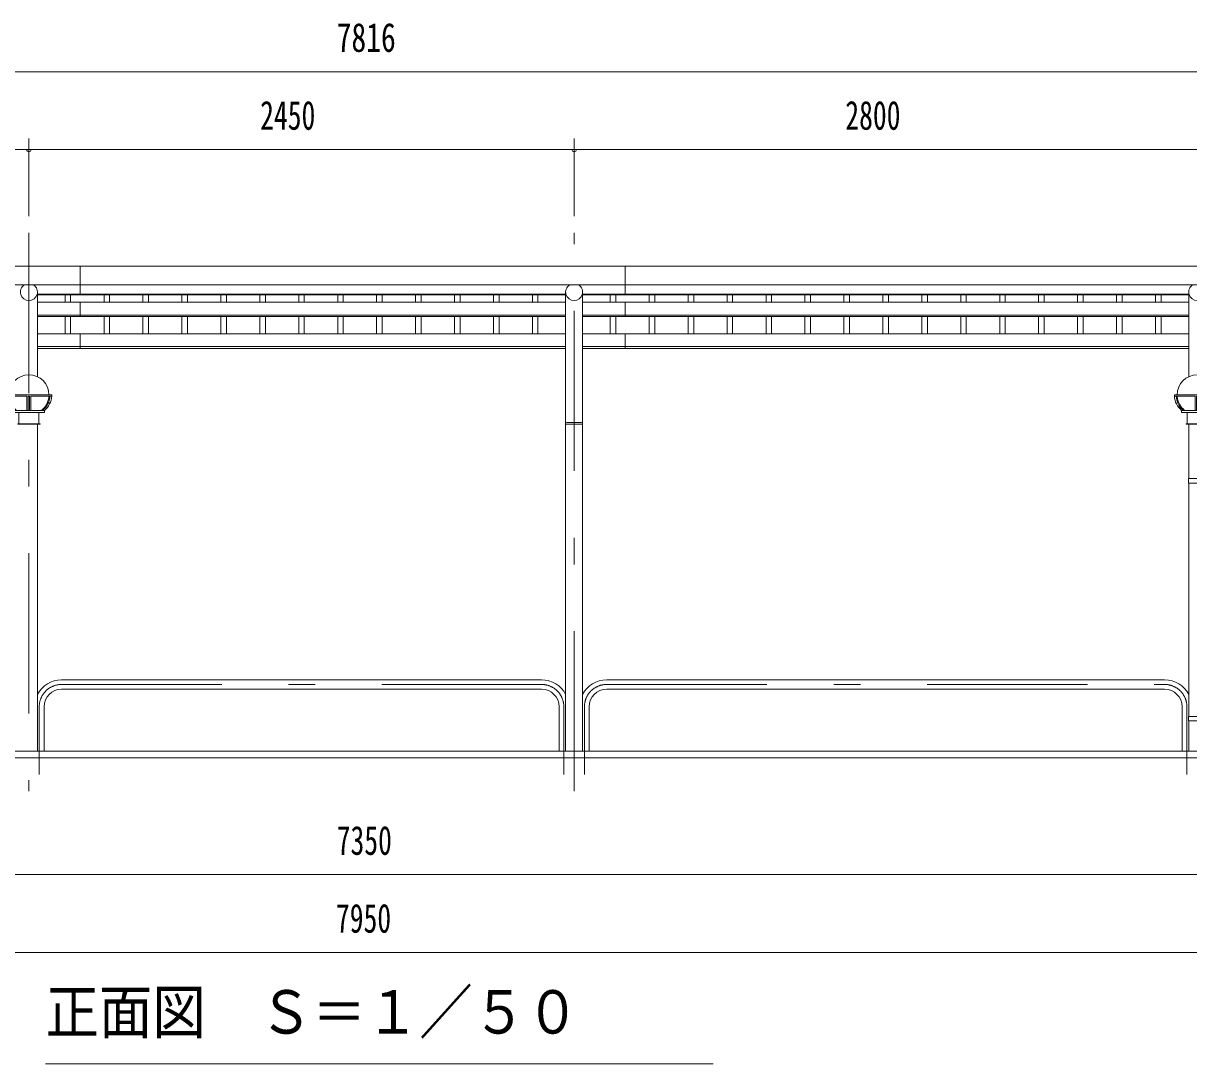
# Model space of a CAD drawing. Units: millimetres, scale not verified, with parts at other scales. Extents: x -25778 to 25782, y -10500 to 10500.
# Drawn here: x 1409 to 6646, y 420 to 5097 of the extents above; entities that cross this region are included whole.
import ezdxf
from ezdxf.enums import TextEntityAlignment as Align

# ---------------------------------------------------------------- set-up
doc = ezdxf.new("R2010")
doc.units = ezdxf.units.MM
doc.header["$LTSCALE"] = 60
doc.linetypes.add('USER3', pattern=[24, 12, -5, 2, -5])
for name, color, linetype, lineweight in [('0-0_0', 7, 'Continuous', 18), ('0-2_1-0BOLD', 7, 'Continuous', 18), ('0-3_1-2CENTER', 3, 'USER3', 18), ('0-4_1-4THIN', 4, 'Continuous', 18), ('0-5_1-5DIM', 3, 'Continuous', 18)]:
    doc.layers.add(name, color=color, linetype=linetype, lineweight=lineweight)
doc.styles.add('ＭＳ ゴシック', font='')
doc.styles.get('ＭＳ ゴシック').set_extended_font_data('MS Gothic')

# ---------------------------------------------------------------- blocks, each defined once
blk = doc.blocks.new('ledl')
at = {"layer": '0-0_0'}
for p, q in [((14388.17, 13926.97), (14183.17, 13926.97)), ((14183.17, 13920.97), (14183.17, 13926.97)), ((14276.67, 13920.97), (14183.17, 13920.97)), ((14276.67, 13920.97), (14276.67, 13856.97)), ((14288.67, 13920.97), (14282.67, 13920.97)), ((14282.67, 13920.97), (14282.67, 13856.97)), ((14288.67, 13920.97), (14288.67, 13856.97)), ((14388.17, 13920.97), (14294.67, 13920.97)), ((14294.67, 13920.97), (14294.67, 13856.97)), ((14388.17, 13920.97), (14388.17, 13926.97)), ((14215.67, 13846.97), (14355.67, 13846.97)), ((14240.67, 13796.97), (14240.67, 13846.97)), ((14330.67, 13796.97), (14330.67, 13846.97)), ((14355.67, 13846.97), (14355.67, 13856.97)), ((14240.67, 13796.97), (14330.67, 13796.97))]:
    blk.add_line(p, q, dxfattribs=at)
blk.add_lwpolyline([(14215.67, 13846.97), (14215.67, 13856.97), (14355.67, 13856.97)], dxfattribs=at)
for start, end in [(0, 180), (183.82255, 231.05756), (308.94244, 356.17745)]:
    blk.add_arc((14285.67, 13926.97), 90, start, end, dxfattribs=at)
for centre, major_axis, start_param, end_param in [((14285.67, 13926.97), (102.47, 6.5), 3.1362923, 3.9034857), ((14293.67, 13926.97), (102.47, 6.5), 3.1362923, 3.9034857), ((14277.67, 13926.97), (-102.47, 6.5), 2.3796996, 3.146893), ((14285.67, 13926.97), (-102.47, 6.5), 2.3796996, 3.146893)]:
    blk.add_ellipse(centre, major_axis=major_axis, ratio=0.92312, start_param=start_param, end_param=end_param, dxfattribs=at)

msp = doc.modelspace()

# ---------------------------------------------------------------- linework, layer by layer
at = {"layer": '0-2_1-0BOLD'}
for p, q in [((1664.26, 3876.47), (1664.26, 4004.86)), ((4114.26, 3876.47), (4114.26, 4004.86)), ((6917.26, 3921.21), (-898.73, 3921.21)), ((1472.41, 3508.49), (1472.41, 3889.24)), ((1472.41, 3880.02), (3846.11, 3880.02)), ((3846.11, 3876.47), (1472.41, 3876.47)), ((3846.11, 3889.24), (3846.11, 1824.67)), ((3922.41, 1824.67), (3922.41, 3889.24)), ((3922.41, 3880.02), (6646.11, 3880.02)), ((6646.11, 3876.47), (3922.41, 3876.47)), ((6646.11, 3889.24), (6646.11, 3508.49)), ((1472.41, 3844.26), (3846.11, 3844.26)), ((1664.26, 3779.53), (1664.26, 3844.26)), ((3922.41, 3844.26), (6646.11, 3844.26)), ((4114.26, 3779.53), (4114.26, 3844.26)), ((1472.41, 3785.43), (3846.11, 3785.43)), ((3846.11, 3779.53), (1472.41, 3779.53)), ((3922.41, 3785.43), (6646.11, 3785.43)), ((6646.11, 3779.53), (3922.41, 3779.53)), ((3846.11, 3701.81), (1472.41, 3701.81)), ((1664.26, 3635.83), (1664.26, 3701.81)), ((6646.11, 3701.81), (3922.41, 3701.81)), ((4114.26, 3701.81), (4114.26, 3635.83)), ((1472.41, 3644.17), (3846.11, 3644.17)), ((3846.11, 3635.83), (1472.41, 3635.83)), ((3922.41, 3644.17), (6646.11, 3644.17)), ((6646.11, 3635.83), (3922.41, 3635.83)), ((3917.41, 3302.67), (3851.11, 3302.67)), ((1472.41, 1824.67), (1472.41, 3294.67)), ((3846.11, 3294.67), (3922.41, 3294.67)), ((6646.11, 3294.67), (6646.11, 3050.27)), ((6646.11, 3030.27), (6646.11, 1981.16)), ((1580.66, 2145.97), (3737.96, 2145.97)), ((3737.96, 2103.27), (1580.66, 2103.27)), ((6537.96, 2145.97), (4030.66, 2145.97)), ((4030.66, 2103.27), (6537.96, 2103.27)), ((1501.96, 2024.67), (1501.96, 1824.67)), ((3816.56, 1824.67), (3816.56, 2024.67)), ((3951.96, 2024.67), (3951.96, 1824.67)), ((6616.56, 1824.67), (6616.56, 2024.67)), ((6646.11, 1961.16), (6646.11, 1824.67)), ((-1115.73, 1794.67), (7134.26, 1794.67))]:
    msp.add_line(p, q, dxfattribs=at)
for points in [[(-703.89, 3635.83), (-898.73, 3635.83), (-898.73, 4004.86), (6917.26, 4004.86)], [(6984.26, 1824.67), (-965.74, 1824.67), (-965.74, 1794.67)]]:
    msp.add_lwpolyline(points, dxfattribs=at)
for points in [[(1484.26, 3294.67), (1384.26, 3294.67), (1384.26, 3296.97), (1484.26, 3296.97)], [(6734.26, 3294.67), (6734.26, 3296.97), (6634.26, 3296.97), (6634.26, 3294.67)], [(6644.51, 3050.27), (6644.51, 3030.27), (6724.01, 3030.27), (6724.01, 3050.27)], [(6644.51, 1981.16), (6644.51, 1961.16), (6724.01, 1961.16), (6724.01, 1981.16)]]:
    msp.add_lwpolyline(points, close=True, dxfattribs=at)
for centre, radius, start, end in [((1434.26, 3889.24), 38.15, 123.05154, 56.94846), ((3884.26, 3889.24), 38.15, 123.05154, 56.94846), ((6684.26, 3889.24), 38.15, 123.05154, 56.94846), ((3851.11, 3297.67), 5, 90, 180), ((3917.41, 3297.67), 5, 0, 90), ((1580.66, 2024.67), 121.3, 90, 153.07823), ((1580.66, 2024.67), 78.6, 90, 180), ((3737.97, 2024.67), 121.3, 26.91106, 90), ((3737.97, 2024.67), 78.6, 0, 90), ((4030.66, 2024.67), 121.3, 90, 153.07823), ((4030.66, 2024.67), 78.6, 90, 180), ((6537.96, 2024.67), 121.3, 26.91106, 90), ((6537.96, 2024.67), 78.6, 0, 90)]:
    msp.add_arc(centre, radius, start, end, dxfattribs=at)
at = {"layer": '0-3_1-2CENTER'}
for p, q in [((1434.27, 4154.87), (1434.27, 1644.67)), ((3884.27, 1644.67), (3884.27, 4154.87)), ((1580.66, 2124.67), (3737.96, 2124.67)), ((4030.66, 2124.67), (6537.96, 2124.67)), ((1480.61, 2024.67), (1480.61, 1719.67)), ((1480.66, 1719.67), (1480.66, 2024.67)), ((3837.91, 2024.67), (3837.91, 1719.67)), ((3837.97, 1719.67), (3837.97, 2024.67)), ((3930.62, 2024.67), (3930.62, 1719.67)), ((3930.66, 1719.67), (3930.66, 2024.67)), ((6637.92, 2024.67), (6637.92, 1719.67)), ((6637.96, 1719.67), (6637.96, 2024.67))]:
    msp.add_line(p, q, dxfattribs=at)
for centre, start, end in [((1580.66, 2024.67), 90, 180), ((3737.97, 2024.67), 0, 90), ((4030.66, 2024.67), 90, 180), ((6537.96, 2024.67), 0, 90)]:
    msp.add_arc(centre, 100, start, end, dxfattribs=at)
at = {"layer": '0-4_1-4THIN'}
for p, q in [((1596.76, 3876.47), (1596.76, 3844.26)), ((1621.76, 3844.26), (1621.76, 3876.47)), ((1771.76, 3844.26), (1771.76, 3876.47)), ((1796.76, 3876.47), (1796.76, 3844.26)), ((1946.76, 3876.47), (1946.76, 3844.26)), ((1971.76, 3844.26), (1971.76, 3876.47)), ((2121.76, 3844.26), (2121.76, 3876.47)), ((2146.76, 3876.47), (2146.76, 3844.26)), ((2296.76, 3876.47), (2296.76, 3844.26)), ((2321.76, 3844.26), (2321.76, 3876.47)), ((2471.76, 3844.26), (2471.76, 3876.47)), ((2496.76, 3876.47), (2496.76, 3844.26)), ((2646.76, 3876.47), (2646.76, 3844.26)), ((2671.76, 3844.26), (2671.76, 3876.47)), ((2821.76, 3844.26), (2821.76, 3876.47)), ((2846.76, 3876.47), (2846.76, 3844.26)), ((2996.76, 3876.47), (2996.76, 3844.26)), ((3021.76, 3844.26), (3021.76, 3876.47)), ((3171.76, 3844.26), (3171.76, 3876.47)), ((3196.76, 3876.47), (3196.76, 3844.26)), ((3346.76, 3876.47), (3346.76, 3844.26)), ((3371.76, 3844.26), (3371.76, 3876.47)), ((3521.76, 3844.26), (3521.76, 3876.47)), ((3546.76, 3876.47), (3546.76, 3844.26)), ((3696.76, 3876.47), (3696.76, 3844.26)), ((3721.76, 3844.26), (3721.76, 3876.47)), ((4046.76, 3844.26), (4046.76, 3876.47)), ((4071.76, 3876.47), (4071.76, 3844.26)), ((4221.76, 3876.47), (4221.76, 3844.26)), ((4246.76, 3844.26), (4246.76, 3876.47)), ((4396.76, 3844.26), (4396.76, 3876.47)), ((4421.76, 3876.47), (4421.76, 3844.26)), ((4571.76, 3876.47), (4571.76, 3844.26)), ((4596.76, 3844.26), (4596.76, 3876.47)), ((4746.76, 3844.26), (4746.76, 3876.47)), ((4771.76, 3876.47), (4771.76, 3844.26)), ((4921.76, 3876.47), (4921.76, 3844.26)), ((4946.76, 3844.26), (4946.76, 3876.47)), ((5096.76, 3844.26), (5096.76, 3876.47)), ((5121.76, 3876.47), (5121.76, 3844.26)), ((5271.76, 3876.47), (5271.76, 3844.26)), ((5296.76, 3844.26), (5296.76, 3876.47)), ((5446.76, 3844.26), (5446.76, 3876.47)), ((5471.76, 3876.47), (5471.76, 3844.26)), ((5621.76, 3876.47), (5621.76, 3844.26)), ((5646.76, 3844.26), (5646.76, 3876.47)), ((5796.76, 3844.26), (5796.76, 3876.47)), ((5821.76, 3876.47), (5821.76, 3844.26)), ((5971.76, 3876.47), (5971.76, 3844.26)), ((5996.76, 3844.26), (5996.76, 3876.47)), ((6146.76, 3844.26), (6146.76, 3876.47)), ((6171.76, 3876.47), (6171.76, 3844.26)), ((6321.76, 3876.47), (6321.76, 3844.26)), ((6346.76, 3844.26), (6346.76, 3876.47)), ((6496.76, 3844.26), (6496.76, 3876.47)), ((6521.76, 3876.47), (6521.76, 3844.26)), ((1596.76, 3779.53), (1596.76, 3701.81)), ((1621.76, 3701.81), (1621.76, 3779.53)), ((1771.76, 3701.81), (1771.76, 3779.53)), ((1796.76, 3779.53), (1796.76, 3701.81)), ((1946.76, 3779.53), (1946.76, 3701.81)), ((1971.76, 3701.81), (1971.76, 3779.53)), ((2121.76, 3701.81), (2121.76, 3779.53)), ((2146.76, 3779.53), (2146.76, 3701.81)), ((2296.76, 3779.53), (2296.76, 3701.81)), ((2321.76, 3701.81), (2321.76, 3779.53)), ((2471.76, 3701.81), (2471.76, 3779.53)), ((2496.76, 3779.53), (2496.76, 3701.81)), ((2646.76, 3779.53), (2646.76, 3701.81)), ((2671.76, 3701.81), (2671.76, 3779.53)), ((2821.76, 3701.81), (2821.76, 3779.53)), ((2846.76, 3779.53), (2846.76, 3701.81)), ((2996.76, 3779.53), (2996.76, 3701.81)), ((3021.76, 3701.81), (3021.76, 3779.53)), ((3171.76, 3701.81), (3171.76, 3779.53)), ((3196.76, 3779.53), (3196.76, 3701.81)), ((3346.76, 3779.53), (3346.76, 3701.81)), ((3371.76, 3701.81), (3371.76, 3779.53)), ((3521.76, 3701.81), (3521.76, 3779.53)), ((3546.76, 3779.53), (3546.76, 3701.81)), ((3696.76, 3779.53), (3696.76, 3701.81)), ((3721.76, 3701.81), (3721.76, 3779.53)), ((4046.76, 3701.81), (4046.76, 3779.53)), ((4071.76, 3779.53), (4071.76, 3701.81)), ((4221.76, 3779.53), (4221.76, 3701.81)), ((4246.76, 3701.81), (4246.76, 3779.53)), ((4396.76, 3701.81), (4396.76, 3779.53)), ((4421.76, 3779.53), (4421.76, 3701.81)), ((4571.76, 3779.53), (4571.76, 3701.81)), ((4596.76, 3701.81), (4596.76, 3779.53)), ((4746.76, 3701.81), (4746.76, 3779.53)), ((4771.76, 3779.53), (4771.76, 3701.81)), ((4921.76, 3779.53), (4921.76, 3701.81)), ((4946.76, 3701.81), (4946.76, 3779.53)), ((5096.76, 3701.81), (5096.76, 3779.53)), ((5121.76, 3779.53), (5121.76, 3701.81)), ((5271.76, 3779.53), (5271.76, 3701.81)), ((5296.76, 3701.81), (5296.76, 3779.53)), ((5446.76, 3701.81), (5446.76, 3779.53)), ((5471.76, 3779.53), (5471.76, 3701.81)), ((5621.76, 3779.53), (5621.76, 3701.81)), ((5646.76, 3701.81), (5646.76, 3779.53)), ((5796.76, 3701.81), (5796.76, 3779.53)), ((5821.76, 3779.53), (5821.76, 3701.81)), ((5971.76, 3779.53), (5971.76, 3701.81)), ((5996.76, 3701.81), (5996.76, 3779.53)), ((6146.76, 3701.81), (6146.76, 3779.53)), ((6171.76, 3779.53), (6171.76, 3701.81)), ((6321.76, 3779.53), (6321.76, 3701.81)), ((6346.76, 3701.81), (6346.76, 3779.53)), ((6496.76, 3701.81), (6496.76, 3779.53)), ((6521.76, 3779.53), (6521.76, 3701.81))]:
    msp.add_line(p, q, dxfattribs=at)
at = {"layer": '0-5_1-5DIM'}
for p, q in [((6917.27, 4879.67), (-898.73, 4879.67)), ((1434.27, 4579.68), (1434.27, 4229.67)), ((3884.27, 4229.67), (3884.27, 4579.68)), ((-1291.23, 4529.67), (7309.77, 4529.67)), ((1444.27, 4529.67), (1424.27, 4529.67)), ((3894.27, 4529.67), (3874.27, 4529.67)), ((7376.77, 1269.67), (-1358.24, 1269.67)), ((-965.73, 919.67), (6984.27, 919.67)), ((1509.27, 419.67), (4509.27, 419.67))]:
    msp.add_line(p, q, dxfattribs=at)
for centre in [(1434.27, 4529.67), (3884.27, 4529.67)]:
    msp.add_arc(centre, 10, 180, 0, dxfattribs=at)

# ---------------------------------------------------------------- block references
at = {"layer": '0-0_0'}
for p in [(-12851.41, -10500), (-7601.41, -10500)]:
    msp.add_blockref('ledl', p, dxfattribs=at)

# ---------------------------------------------------------------- texts
at = {"layer": '0-5_1-5DIM', "color": 7, "style": 'ＭＳ ゴシック'}
for s, height, width, p in [('7816', 130.2, 0.75, (2817.04, 4929.67)), ('2450', 130.2, 0.7, (2473.26, 4579.67)), ('2800', 130.2, 0.7, (5103, 4579.67)), ('7350', 130.2, 0.7, (2817.35, 1319.67)), ('7950', 130.2, 0.7, (2813.93, 969.67)), ('正面図\u3000Ｓ＝１／５０', 195.4, 0.9, (1509.27, 496.31))]:
    msp.add_text(s, height=height, dxfattribs=dict(at, width=width)).set_placement(p, align=Align.BOTTOM_LEFT)

doc.saveas('drawing.dxf')
